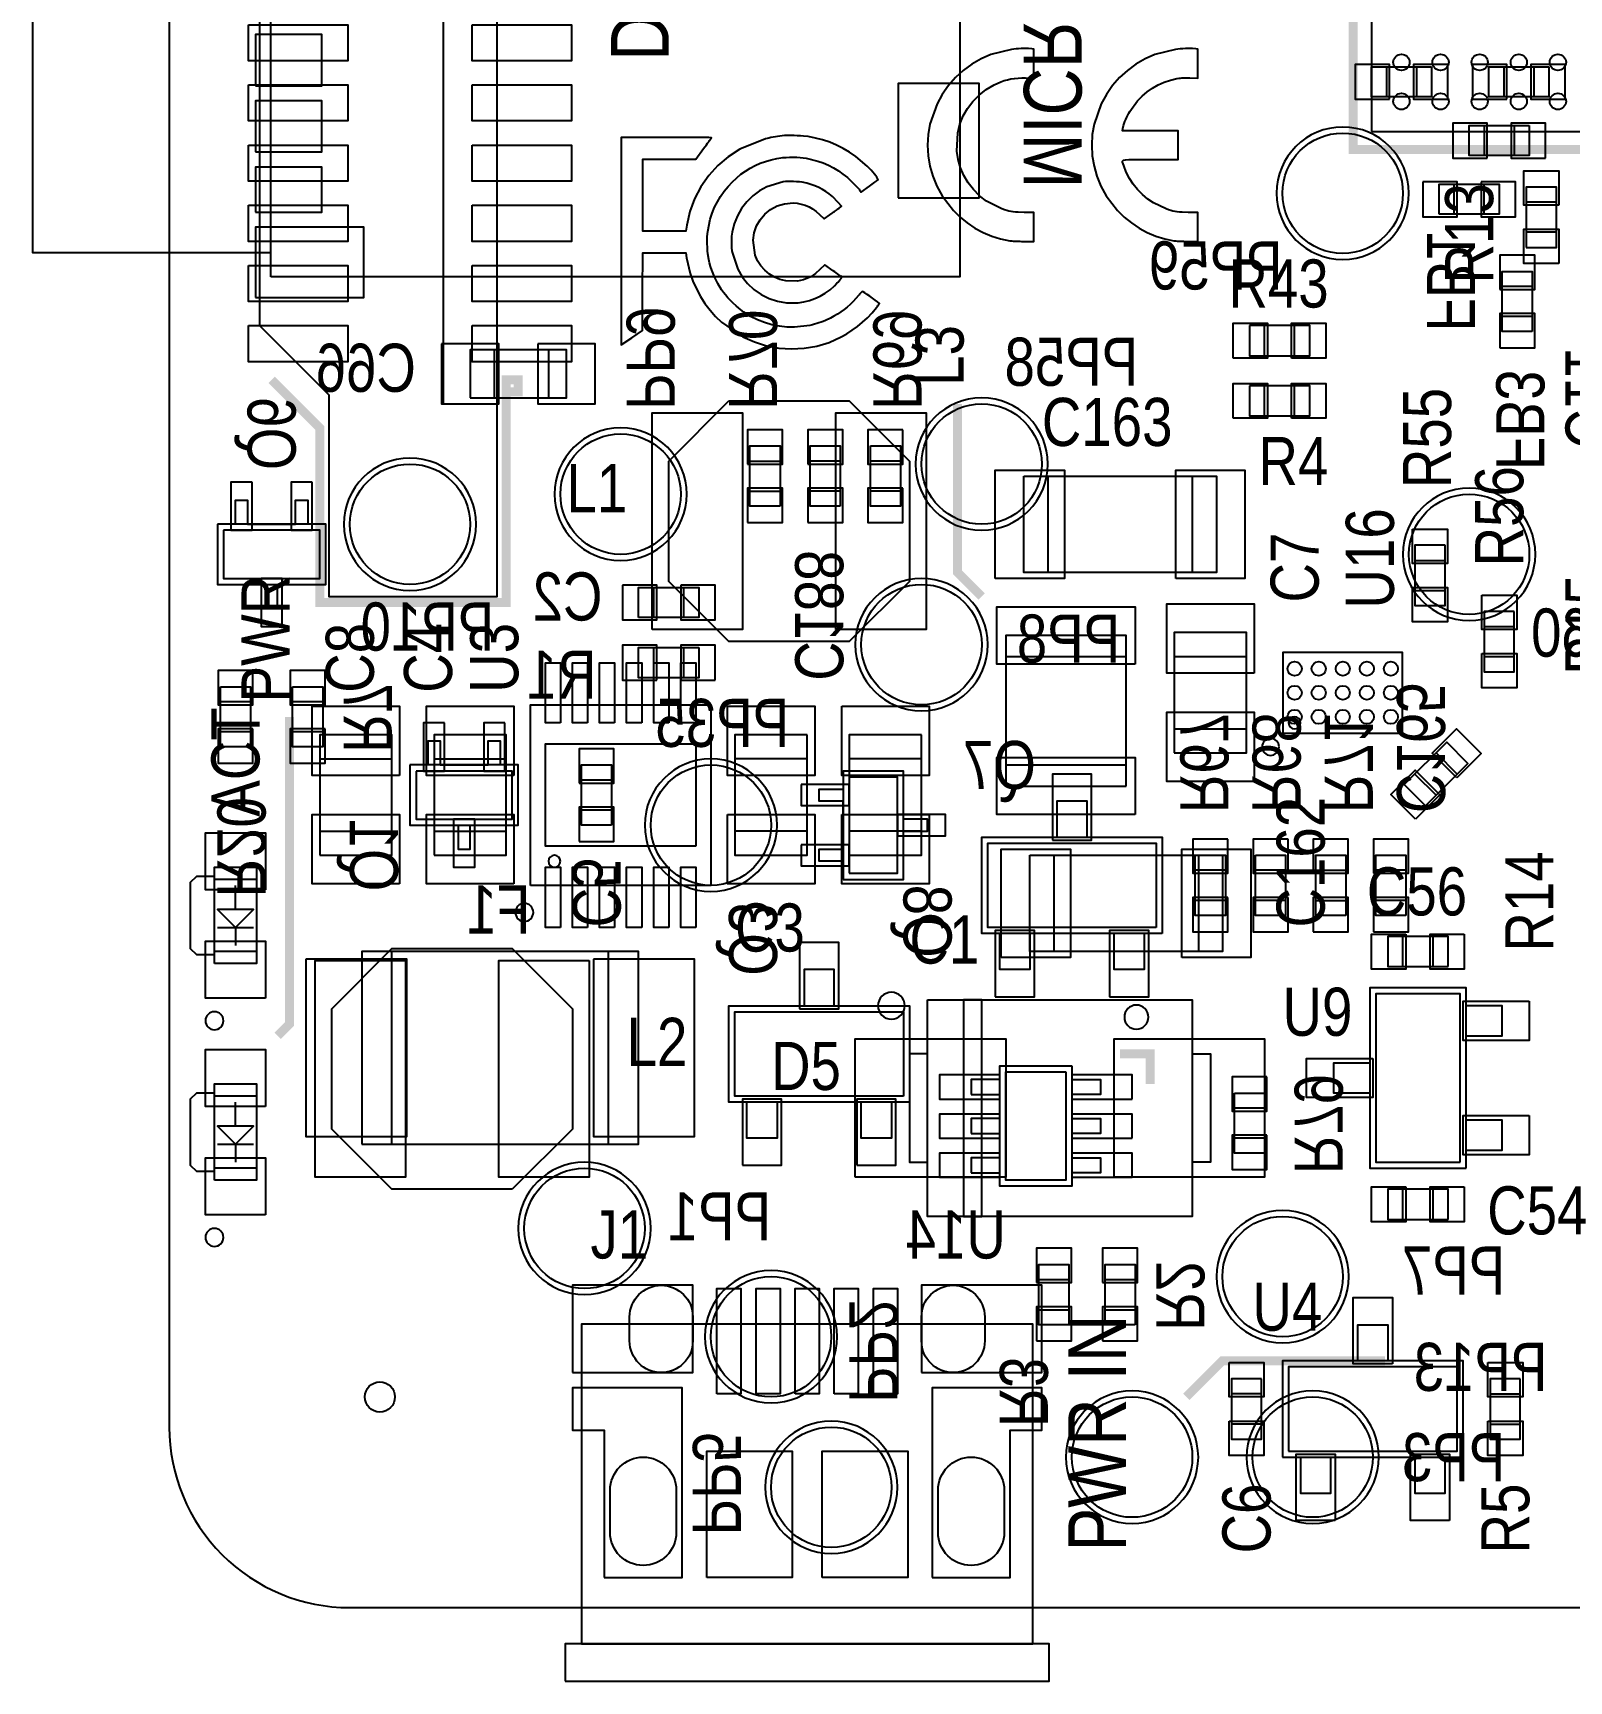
# Model space of a CAD drawing. Header units: millimetres. Extents: x 0 to 140, y 0 to 190.
# Drawn here: x 50.73 to 76.26, y 127.78 to 155.16 of the extents above; entities that cross this region are included whole.
import ezdxf
from ezdxf.enums import TextEntityAlignment as Align

# ---------------------------------------------------------------- set-up
doc = ezdxf.new("R2010")
doc.units = ezdxf.units.MM
for name, color, linetype in [('BOARD_OUTLINE', 254, 'Continuous'), ('PARTS_BOTTOM', 12, 'Continuous'), ('PARTS_TOP', 111, 'Continuous'), ('PINS_BOTTOM', 5, 'Continuous'), ('PINS_TOP', 1, 'Continuous'), ('SILK_BOTTOM', 85, 'Continuous'), ('SILK_TOP', 85, 'Continuous')]:
    doc.layers.add(name, color=color, linetype=linetype)
doc.styles.get("Standard").update_dxf_attribs({"font": 'Arial.ttf'})

# ---------------------------------------------------------------- blocks, each defined once
blk = doc.blocks.new('raspberry-pi-3-b-mechanical-drawing')
at = {"layer": 'BOARD_OUTLINE'}
blk.add_lwpolyline([(3, 0), (82, 0, 0.414214), (85, 3), (85, 53, 0.414214), (82, 56), (3, 56, 0.414214), (0, 53), (0, 3, 0.414214)], format="xyb", close=True, dxfattribs=at)
at = {"layer": 'PARTS_BOTTOM'}
for points in [[(1.685, 22.11), (1.685, 34.1), (13.135, 34.1), (13.135, 22.11), (1.685, 22.11)], [(1.685, 22.51), (-2.265, 22.51), (-2.265, 33.51), (1.685, 33.51)], [(20.975, 25.6), (20.975, 25.1), (19.975, 25.1), (19.975, 25.6), (20.975, 25.6)], [(20.225, 25.6), (20.225, 25.1)], [(20.725, 25.6), (20.725, 25.1)], [(22.925, 25.6), (22.925, 25.1), (21.925, 25.1), (21.925, 25.6), (22.925, 25.6)], [(22.175, 25.6), (22.175, 25.1)], [(22.675, 25.6), (22.675, 25.1)], [(22.6, 24.625), (22.6, 24.125), (21.6, 24.125), (21.6, 24.625), (22.6, 24.625)], [(21.85, 24.625), (21.85, 24.125)], [(22.35, 24.625), (22.35, 24.125)], [(21.1, 23.15), (21.1, 23.65), (22.1, 23.65), (22.1, 23.15), (21.1, 23.15)], [(21.35, 23.15), (21.35, 23.65)], [(21.85, 23.15), (21.85, 23.65)], [(22.65, 21.2), (22.15, 21.2), (22.15, 22.2), (22.65, 22.2), (22.65, 21.2)], [(22.65, 21.95), (22.15, 21.95)], [(22.65, 21.45), (22.15, 21.45)], [(5, 20.1), (6.6, 20.1), (6.6, 20.9), (5, 20.9), (5, 20.1)], [(5.4, 20.9), (5.4, 20.1)], [(6.3, 20.9), (6.3, 20.1)], [(10.15, 18.3), (9.65, 18.3), (9.65, 19.3), (10.15, 19.3), (10.15, 18.3)], [(11.15, 18.3), (10.65, 18.3), (10.65, 19.3), (11.15, 19.3), (11.15, 18.3)], [(11.65, 19.3), (12.15, 19.3), (12.15, 18.3), (11.65, 18.3), (11.65, 19.3)], [(9.65, 19.05), (10.15, 19.05)], [(11.15, 19.05), (10.65, 19.05)], [(12.15, 19.05), (11.65, 19.05)], [(1.1, 18), (1.1, 18.4), (1.3, 18.4), (1.3, 18), (2.1, 18), (2.1, 18.4), (2.3, 18.4), (2.3, 18)], [(9.65, 18.55), (10.15, 18.55)], [(11.15, 18.55), (10.65, 18.55)], [(12.15, 18.55), (11.65, 18.55)], [(0.8, 18), (0.8, 17), (2.6, 17), (2.6, 18), (0.8, 18)], [(0.9, 17.9), (0.9, 17.1), (2.5, 17.1), (2.5, 17.9), (0.9, 17.9)], [(1.6, 17), (1.6, 16.6), (1.8, 16.6), (1.8, 17)], [(7.8, 16.45), (7.8, 16.95), (8.8, 16.95), (8.8, 16.45), (7.8, 16.45)], [(8.05, 16.45), (8.05, 16.95)], [(8.55, 16.45), (8.55, 16.95)], [(8.8, 15.95), (8.8, 15.45), (7.8, 15.45), (7.8, 15.95), (8.8, 15.95)], [(8.05, 15.45), (8.05, 15.95)], [(8.55, 15.45), (8.55, 15.95)], [(0.85, 15.3), (1.35, 15.3), (1.35, 14.3), (0.85, 14.3), (0.85, 15.3)], [(2.05, 15.3), (2.55, 15.3), (2.55, 14.3), (2.05, 14.3), (2.05, 15.3)], [(1.35, 15.05), (0.85, 15.05)], [(2.55, 15.05), (2.05, 15.05)], [(1.35, 14.55), (0.85, 14.55)], [(2.55, 14.55), (2.05, 14.55)], [(4.3, 14), (4.3, 14.4), (4.5, 14.4), (4.5, 14), (5.3, 14), (5.3, 14.4), (5.5, 14.4), (5.5, 14)], [(4, 14), (4, 13), (5.8, 13), (5.8, 14), (4, 14)], [(7.35, 13), (6.85, 13), (6.85, 14), (7.35, 14), (7.35, 13)], [(4.1, 13.9), (4.1, 13.1), (5.7, 13.1), (5.7, 13.9), (4.1, 13.9)], [(7.35, 13.75), (6.85, 13.75)], [(11.2, 12.1), (12.2, 12.1), (12.2, 13.9), (11.2, 13.9), (11.2, 12.1)], [(11.3, 12.2), (12.1, 12.2), (12.1, 13.8), (11.3, 13.8), (11.3, 12.2)], [(11.2, 12.4), (10.8, 12.4), (10.8, 12.6), (11.2, 12.6), (11.2, 13.4), (10.8, 13.4), (10.8, 13.6), (11.2, 13.6)], [(7.35, 13.25), (6.85, 13.25)], [(15.25, 12.8), (15.25, 13.4), (14.75, 13.4), (14.75, 12.8)], [(4.8, 13), (4.8, 12.6), (5, 12.6), (5, 13)], [(12.2, 12.9), (12.6, 12.9), (12.6, 13.1), (12.2, 13.1)], [(16.5, 11.2001), (13.5, 11.2001), (13.5, 12.7999), (16.5, 12.7999), (16.5, 11.2001)], [(16.4, 11.3), (13.6, 11.3), (13.6, 12.7), (16.4, 12.7), (16.4, 11.3)], [(17.05, 12.5), (17.55, 12.5), (17.55, 11.5), (17.05, 11.5), (17.05, 12.5)], [(18.05, 12.5), (18.55, 12.5), (18.55, 11.5), (18.05, 11.5), (18.05, 12.5)], [(19.55, 11.5), (19.05, 11.5), (19.05, 12.5), (19.55, 12.5), (19.55, 11.5)], [(20.55, 11.5), (20.05, 11.5), (20.05, 12.5), (20.55, 12.5), (20.55, 11.5)], [(17.55, 12.25), (17.05, 12.25)], [(18.55, 12.25), (18.05, 12.25)], [(19.05, 12.25), (19.55, 12.25)], [(20.55, 12.25), (20.05, 12.25)], [(17.55, 11.75), (17.05, 11.75)], [(18.55, 11.75), (18.05, 11.75)], [(19.05, 11.75), (19.55, 11.75)], [(20.55, 11.75), (20.05, 11.75)], [(14.3, 11.2), (14.3, 10.6), (13.8, 10.6), (13.8, 11.2)], [(16.2, 11.2), (16.2, 10.6), (15.7, 10.6), (15.7, 11.2)], [(3.2, 7.7), (7.8, 7.7), (7.8, 10.9), (3.2, 10.9), (3.2, 7.7)], [(3.7, 7.7), (3.7, 10.9)], [(7.3, 7.7), (7.3, 10.9)], [(11.05, 10), (11.05, 10.6), (10.55, 10.6), (10.55, 10)], [(12.3, 8.4), (9.3, 8.4), (9.3, 10), (12.3, 10), (12.3, 8.4)], [(12.2, 8.5), (9.4, 8.5), (9.4, 9.9), (12.2, 9.9), (12.2, 8.5)], [(13.8, 8.775), (13.325, 8.775), (13.325, 8.525)], [(15, 9), (15, 7), (13.8, 7), (13.8, 9), (15, 9)], [(14.9, 8.9), (14.9, 7.1), (13.9, 7.1), (13.9, 8.9), (14.9, 8.9)], [(15, 8.775), (15.475, 8.775), (15.475, 8.525), (15, 8.525)], [(13.325, 8.525), (13.8, 8.525)], [(17.7, 8.55), (18.2, 8.55), (18.2, 7.55), (17.7, 7.55), (17.7, 8.55)], [(10.1, 8.4), (10.1, 7.8), (9.6, 7.8), (9.6, 8.4)], [(12, 8.4), (12, 7.8), (11.5, 7.8), (11.5, 8.4)], [(18.2, 8.3), (17.7, 8.3)], [(13.8, 8.125), (13.325, 8.125), (13.325, 7.875)], [(15, 8.125), (15.475, 8.125), (15.475, 7.875), (15, 7.875)], [(13.325, 7.875), (13.8, 7.875)], [(18.2, 7.8), (17.7, 7.8)], [(13.8, 7.475), (13.325, 7.475), (13.325, 7.225)], [(15, 7.475), (15.475, 7.475), (15.475, 7.225), (15, 7.225)], [(13.325, 7.225), (13.8, 7.225)], [(14.95, 4.7), (14.45, 4.7), (14.45, 5.7), (14.95, 5.7), (14.95, 4.7)], [(16.05, 4.7), (15.55, 4.7), (15.55, 5.7), (16.05, 5.7), (16.05, 4.7)], [(14.45, 5.45), (14.95, 5.45)], [(15.55, 5.45), (16.05, 5.45)], [(14.45, 4.95), (14.95, 4.95)], [(15.55, 4.95), (16.05, 4.95)]]:
    blk.add_lwpolyline(points, dxfattribs=at)
for points in [[(20.6, 23.5, 1), (18.4, 23.5, 1), (20.6, 23.5)], [(14.6, 19, 1), (12.4, 19, 1), (14.6, 19)], [(8.6, 18.5, 1), (6.4, 18.5, 1), (8.6, 18.5)], [(5.1, 18, 1), (2.9, 18, 1), (5.1, 18)], [(22.7, 17.5, 1), (20.5, 17.5, 1), (22.7, 17.5)], [(13.6, 16, 1), (11.4, 16, 1), (13.6, 16)], [(10.1, 13, 1), (7.9, 13, 1), (10.1, 13)], [(8, 6.3, 1), (5.8, 6.3, 1), (8, 6.3)], [(19.6, 5.5, 1), (17.4, 5.5, 1), (19.6, 5.5)], [(11.1, 4.5, 1), (8.9, 4.5, 1), (11.1, 4.5)], [(17.1, 2.5, 1), (14.9, 2.5, 1), (17.1, 2.5)], [(20.1, 2.5, 1), (17.9, 2.5, 1), (20.1, 2.5)], [(12.1, 2, 1), (9.9, 2, 1), (12.1, 2)]]:
    blk.add_lwpolyline(points, format="xyb", dxfattribs=at)
at = {"layer": 'PARTS_TOP'}
for points in [[(5.45, 39.2), (2.6, 39.2), (2.6, 35.8), (1.5, 34.7), (1.5, 21.3), (2.65, 20.15), (2.65, 16.8), (5.45, 16.8), (5.45, 39.2)], [(19.975, 24.525), (33.975, 24.525), (33.975, 38.525), (19.975, 38.525), (19.975, 24.525)], [(5.45, 36), (4.55, 36), (4.55, 20), (5.45, 20)], [(22.55, 22.6), (23.05, 22.6), (23.05, 23.6), (22.55, 23.6), (22.55, 22.6)], [(23.05, 23.35), (22.55, 23.35)], [(23.05, 22.85), (22.55, 22.85)], [(17.95, 21.3), (17.95, 20.8), (18.95, 20.8), (18.95, 21.3), (17.95, 21.3)], [(18.2, 20.8), (18.2, 21.3)], [(18.7, 20.8), (18.7, 21.3)], [(17.95, 20.3), (17.95, 19.8), (18.95, 19.8), (18.95, 20.3), (17.95, 20.3)], [(18.2, 19.8), (18.2, 20.3)], [(18.7, 19.8), (18.7, 20.3)], [(9.3, 20.05), (11.3, 20.05), (12.3, 19.05), (12.3, 17.05), (11.3, 16.05), (9.3, 16.05), (8.3, 17.05), (8.3, 19.05), (9.3, 20.05)], [(14.2, 18.8), (17.4, 18.8), (17.4, 17.2), (14.2, 17.2), (14.2, 18.8)], [(14.6, 18.8), (14.6, 17.2)], [(17, 18.8), (17, 17.2)], [(21.2, 17.65), (20.7, 17.65), (20.7, 16.65), (21.2, 16.65), (21.2, 17.65)], [(20.7, 17.4), (21.2, 17.4)], [(20.7, 16.9), (21.2, 16.9)], [(22.35, 16.55), (21.85, 16.55), (21.85, 15.55), (22.35, 15.55), (22.35, 16.55)], [(16.7, 14.2), (17.9, 14.2), (17.9, 16.2), (16.7, 16.2), (16.7, 14.2)], [(21.85, 16.3), (22.35, 16.3)], [(15.9, 13.65), (15.9, 16.15), (13.9, 16.15), (13.9, 13.65), (15.9, 13.65)], [(13.9, 15.8), (15.9, 15.8)], [(16.7, 15.8), (17.9, 15.8)], [(20.495, 14.53), (20.495, 15.87), (18.505, 15.87), (18.505, 14.53), (20.495, 14.53)], [(21.85, 15.8), (22.35, 15.8)], [(6, 12), (6, 15), (9, 15), (9, 12), (6, 12)], [(16.7, 14.6), (17.9, 14.6)], [(2.5, 12.5), (3.7, 12.5), (3.7, 14.5), (2.5, 14.5), (2.5, 12.5)], [(4.4, 12.5), (5.6, 12.5), (5.6, 14.5), (4.4, 14.5), (4.4, 12.5)], [(10.6, 14.5), (9.4, 14.5), (9.4, 12.5), (10.6, 12.5), (10.6, 14.5)], [(12.5, 14.5), (11.3, 14.5), (11.3, 12.5), (12.5, 12.5), (12.5, 14.5)], [(20.5197, 13.6732), (20.8732, 13.3197), (21.5803, 14.0268), (21.2268, 14.3803), (20.5197, 13.6732)], [(2.5, 14.1), (3.7, 14.1)], [(4.4, 14.1), (5.6, 14.1)], [(10.6, 14.1), (9.4, 14.1)], [(12.5, 14.1), (11.3, 14.1)], [(13.9, 14), (15.9, 14)], [(21.05, 14.2036), (21.4036, 13.85)], [(20.6964, 13.85), (21.05, 13.4964)], [(2.5, 12.9), (3.7, 12.9)], [(4.4, 12.9), (5.6, 12.9)], [(10.6, 12.9), (9.4, 12.9)], [(12.5, 12.9), (11.3, 12.9)], [(14.3, 12.5), (17.5, 12.5), (17.5, 10.9), (14.3, 10.9), (14.3, 12.5)], [(14.7, 12.5), (14.7, 10.9)], [(17.1, 12.5), (17.1, 10.9)], [(0.75, 12.15), (0.45, 12.15), (0.35, 12.05), (0.35, 10.95), (0.45, 10.85), (0.75, 10.85)], [(0.75, 10.7), (0.75, 12.3), (1.45, 12.3), (1.45, 10.7), (0.75, 10.7)], [(1.45, 12.1), (0.75, 12.1)], [(1.1, 11.6), (1.1, 12)], [(1.1, 11.3), (1.4, 11.6), (0.8, 11.6), (1.1, 11.3), (1.1, 11)], [(0.8, 11.3), (1.4, 11.3)], [(21.25, 10.65), (21.25, 11.15), (20.25, 11.15), (20.25, 10.65), (21.25, 10.65)], [(20.5, 10.65), (20.5, 11.15)], [(21, 10.65), (21, 11.15)], [(1.45, 10.9), (0.75, 10.9)], [(5.7, 6.95), (3.7, 6.95), (2.7, 7.95), (2.7, 9.95), (3.7, 10.95), (5.7, 10.95), (6.7, 9.95), (6.7, 7.95), (5.7, 6.95)], [(21.55, 7.3), (21.55, 10.3), (19.95, 10.3), (19.95, 7.3), (21.55, 7.3)], [(21.45, 7.4), (21.45, 10.2), (20.05, 10.2), (20.05, 7.4), (21.45, 7.4)], [(12.6, 10.1), (17, 10.1), (17, 6.5), (12.6, 6.5), (12.6, 10.1)], [(21.55, 9.5), (22.15, 9.5), (22.15, 10), (21.55, 10)], [(12.6, 9.2), (12.3, 9.2), (12.3, 7.4), (12.6, 7.4)], [(17, 9.2), (17.3, 9.2), (17.3, 7.4), (17, 7.4)], [(19.95, 8.55), (19.35, 8.55), (19.35, 9.05), (19.95, 9.05)], [(0.75, 8.55), (0.45, 8.55), (0.35, 8.45), (0.35, 7.35), (0.45, 7.25), (0.75, 7.25)], [(0.75, 7.1), (0.75, 8.7), (1.45, 8.7), (1.45, 7.1), (0.75, 7.1)], [(1.45, 8.5), (0.75, 8.5)], [(1.1, 8), (1.1, 8.4)], [(1.1, 7.7), (1.4, 8), (0.8, 8), (1.1, 7.7), (1.1, 7.4)], [(21.55, 7.6), (22.15, 7.6), (22.15, 8.1), (21.55, 8.1)], [(0.8, 7.7), (1.4, 7.7)], [(1.45, 7.3), (0.75, 7.3)], [(21.25, 6.45), (21.25, 6.95), (20.25, 6.95), (20.25, 6.45), (21.25, 6.45)], [(20.5, 6.45), (20.5, 6.95)], [(21, 6.45), (21, 6.95)], [(6.85, -0.6), (14.35, -0.6), (14.35, 4.71), (6.85, 4.71), (6.85, -0.6)], [(19.75, 4.1), (19.75, 4.7), (20.25, 4.7), (20.25, 4.1)], [(18.5, 2.5), (21.5, 2.5), (21.5, 4.1), (18.5, 4.1), (18.5, 2.5)], [(18.6, 2.6), (21.4, 2.6), (21.4, 4), (18.6, 4), (18.6, 2.6)], [(18.15, 3.8), (17.65, 3.8), (17.65, 2.8), (18.15, 2.8), (18.15, 3.8)], [(22.45, 3.8), (21.95, 3.8), (21.95, 2.8), (22.45, 2.8), (22.45, 3.8)], [(18.15, 3.55), (17.65, 3.55)], [(21.95, 3.55), (22.45, 3.55)], [(18.15, 3.05), (17.65, 3.05)], [(21.95, 3.05), (22.45, 3.05)], [(18.8, 2.5), (18.8, 1.9), (19.3, 1.9), (19.3, 2.5)], [(20.7, 2.5), (20.7, 1.9), (21.2, 1.9), (21.2, 2.5)], [(6.58, -1.22), (14.62, -1.22), (14.62, -0.6), (6.58, -0.6), (6.58, -1.22)]]:
    blk.add_lwpolyline(points, dxfattribs=at)
blk.add_lwpolyline([(18.8, 14.7, 1), (18.6, 14.7, 1), (18.8, 14.7)], format="xyb", dxfattribs=at)
blk.add_lwpolyline([(6.5, 12.4, 1), (6.3, 12.4, 1)], format="xyb", close=True, dxfattribs=at)
blk.add_lwpolyline([(13.2, 10.1), (13.2, 6.5), (13.5, 6.5), (13.5, 10.1)], close=True, dxfattribs=at)
at = {"layer": 'PINS_BOTTOM'}
for points in [[(1.435, 25.285), (2.535, 25.285), (2.535, 26.135), (1.435, 26.135)], [(20.275, 25.06), (20.275, 25.64), (19.705, 25.64), (19.705, 25.06)], [(21.245, 25.06), (21.245, 25.64), (20.675, 25.64), (20.675, 25.06)], [(22.225, 25.06), (22.225, 25.64), (21.655, 25.64), (21.655, 25.06)], [(23.195, 25.06), (23.195, 25.64), (22.625, 25.64), (22.625, 25.06)], [(12.11, 23.425), (13.46, 23.425), (13.46, 25.325), (12.11, 25.325)], [(1.435, 24.185), (2.535, 24.185), (2.535, 25.035), (1.435, 25.035)], [(21.9, 24.085), (21.9, 24.665), (21.33, 24.665), (21.33, 24.085)], [(22.87, 24.085), (22.87, 24.665), (22.3, 24.665), (22.3, 24.085)], [(1.435, 23.185), (2.535, 23.185), (2.535, 23.935), (1.435, 23.935)], [(20.83, 23.69), (20.83, 23.11), (21.4, 23.11), (21.4, 23.69)], [(21.8, 23.69), (21.8, 23.11), (22.37, 23.11), (22.37, 23.69)], [(1.435, 21.765), (3.235, 21.765), (3.235, 22.935), (1.435, 22.935)], [(22.11, 21.9), (22.69, 21.9), (22.69, 22.47), (22.11, 22.47)], [(22.11, 20.93), (22.69, 20.93), (22.69, 21.5), (22.11, 21.5)], [(4.525, 21), (4.525, 20), (5.475, 20), (5.475, 21)], [(6.125, 21), (6.125, 20), (7.075, 20), (7.075, 21)], [(9.61, 19), (10.19, 19), (10.19, 19.57), (9.61, 19.57)], [(10.61, 19), (11.19, 19), (11.19, 19.57), (10.61, 19.57)], [(12.19, 19.57), (11.61, 19.57), (11.61, 19), (12.19, 19)], [(1.375, 18.7), (1.025, 18.7), (1.025, 17.9), (1.375, 17.9)], [(2.375, 18.7), (2.025, 18.7), (2.025, 17.9), (2.375, 17.9)], [(9.61, 18.03), (10.19, 18.03), (10.19, 18.6), (9.61, 18.6)], [(10.61, 18.03), (11.19, 18.03), (11.19, 18.6), (10.61, 18.6)], [(12.19, 18.6), (11.61, 18.6), (11.61, 18.03), (12.19, 18.03)], [(1.875, 17.1), (1.525, 17.1), (1.525, 16.3), (1.875, 16.3)], [(7.53, 16.99), (7.53, 16.41), (8.1, 16.41), (8.1, 16.99)], [(8.5, 16.99), (8.5, 16.41), (9.07, 16.41), (9.07, 16.99)], [(8.1, 15.41), (8.1, 15.99), (7.53, 15.99), (7.53, 15.41)], [(9.07, 15.41), (9.07, 15.99), (8.5, 15.99), (8.5, 15.41)], [(1.39, 15.57), (0.81, 15.57), (0.81, 15), (1.39, 15)], [(2.59, 15.57), (2.01, 15.57), (2.01, 15), (2.59, 15)], [(1.39, 14.6), (0.81, 14.6), (0.81, 14.03), (1.39, 14.03)], [(2.59, 14.6), (2.01, 14.6), (2.01, 14.03), (2.59, 14.03)], [(4.575, 14.7), (4.225, 14.7), (4.225, 13.9), (4.575, 13.9)], [(5.575, 14.7), (5.225, 14.7), (5.225, 13.9), (5.575, 13.9)], [(6.81, 13.7), (7.39, 13.7), (7.39, 14.27), (6.81, 14.27)], [(14.675, 12.75), (15.325, 12.75), (15.325, 13.85), (14.675, 13.85)], [(10.5, 13.675), (10.5, 13.325), (11.3, 13.325), (11.3, 13.675)], [(6.81, 12.73), (7.39, 12.73), (7.39, 13.3), (6.81, 13.3)], [(12.1, 13.175), (12.1, 12.825), (12.9, 12.825), (12.9, 13.175)], [(5.075, 13.1), (4.725, 13.1), (4.725, 12.3), (5.075, 12.3)], [(10.5, 12.675), (10.5, 12.325), (11.3, 12.325), (11.3, 12.675)], [(17.59, 12.77), (17.01, 12.77), (17.01, 12.2), (17.59, 12.2)], [(18.59, 12.77), (18.01, 12.77), (18.01, 12.2), (18.59, 12.2)], [(19.01, 12.2), (19.59, 12.2), (19.59, 12.77), (19.01, 12.77)], [(20.01, 12.2), (20.59, 12.2), (20.59, 12.77), (20.01, 12.77)], [(17.59, 11.8), (17.01, 11.8), (17.01, 11.23), (17.59, 11.23)], [(18.59, 11.8), (18.01, 11.8), (18.01, 11.23), (18.59, 11.23)], [(19.01, 11.23), (19.59, 11.23), (19.59, 11.8), (19.01, 11.8)], [(20.01, 11.23), (20.59, 11.23), (20.59, 11.8), (20.01, 11.8)], [(13.725, 10.15), (14.375, 10.15), (14.375, 11.25), (13.725, 11.25)], [(15.625, 10.15), (16.275, 10.15), (16.275, 11.25), (15.625, 11.25)], [(10.475, 9.95), (11.125, 9.95), (11.125, 11.05), (10.475, 11.05)], [(2.27, 10.775), (2.27, 7.825), (3.95, 7.825), (3.95, 10.775)], [(7.05, 10.775), (7.05, 7.825), (8.73, 7.825), (8.73, 10.775)], [(13.8, 8.45), (13.8, 8.85), (12.8, 8.85), (12.8, 8.45)], [(16, 8.45), (16, 8.85), (15, 8.85), (15, 8.45)], [(18.24, 8.82), (17.66, 8.82), (17.66, 8.25), (18.24, 8.25)], [(9.525, 7.35), (10.175, 7.35), (10.175, 8.45), (9.525, 8.45)], [(11.425, 7.35), (12.075, 7.35), (12.075, 8.45), (11.425, 8.45)], [(13.8, 7.8), (13.8, 8.2), (12.8, 8.2), (12.8, 7.8)], [(16, 7.8), (16, 8.2), (15, 8.2), (15, 7.8)], [(18.24, 7.85), (17.66, 7.85), (17.66, 7.28), (18.24, 7.28)], [(13.8, 7.15), (13.8, 7.55), (12.8, 7.55), (12.8, 7.15)], [(16, 7.15), (16, 7.55), (15, 7.55), (15, 7.15)], [(14.41, 5.4), (14.99, 5.4), (14.99, 5.97), (14.41, 5.97)], [(15.51, 5.4), (16.09, 5.4), (16.09, 5.97), (15.51, 5.97)], [(14.41, 4.43), (14.99, 4.43), (14.99, 5), (14.41, 5)], [(15.51, 4.43), (16.09, 4.43), (16.09, 5), (15.51, 5)]]:
    blk.add_lwpolyline(points, close=True, dxfattribs=at)
for points in [[(8.7, 4.83), (8.7, 4.43, -1), (7.65, 4.43), (7.65, 4.83, -1)], [(13.55, 4.83), (13.55, 4.43, -1), (12.5, 4.43), (12.5, 4.83, -1)], [(8.425, 1.95), (8.425, 1.25, -1), (7.325, 1.25), (7.325, 1.95, -1)], [(13.875, 1.95), (13.875, 1.25, -1), (12.775, 1.25), (12.775, 1.95, -1)]]:
    blk.add_lwpolyline(points, format="xyb", close=True, dxfattribs=at)
for centre, radius in [((19.5, 23.5), 1), ((13.5, 19), 1), ((7.5, 18.5), 1), ((4, 18), 1), ((21.6, 17.5), 1), ((12.5, 16), 1), ((9, 13), 1), ((6.9, 6.3), 1), ((18.5, 5.5), 1), ((10, 4.5), 1), ((3.5, 3.5), 0.25), ((16, 2.5), 1), ((19, 2.5), 1), ((11, 2), 1)]:
    blk.add_circle(centre, radius, dxfattribs=at)
at = {"layer": 'PINS_TOP'}
for points in [[(1.315, 26.3), (2.965, 26.3), (2.965, 25.7), (1.315, 25.7)], [(5.035, 26.3), (6.685, 26.3), (6.685, 25.7), (5.035, 25.7)], [(1.315, 25.3), (2.965, 25.3), (2.965, 24.7), (1.315, 24.7)], [(5.035, 25.3), (6.685, 25.3), (6.685, 24.7), (5.035, 24.7)], [(1.315, 24.3), (2.965, 24.3), (2.965, 23.7), (1.315, 23.7)], [(5.035, 24.3), (6.685, 24.3), (6.685, 23.7), (5.035, 23.7)], [(23.09, 23.3), (22.51, 23.3), (22.51, 23.87), (23.09, 23.87)], [(1.315, 23.3), (2.965, 23.3), (2.965, 22.7), (1.315, 22.7)], [(5.035, 23.3), (6.685, 23.3), (6.685, 22.7), (5.035, 22.7)], [(23.09, 22.33), (22.51, 22.33), (22.51, 22.9), (23.09, 22.9)], [(1.315, 22.3), (2.965, 22.3), (2.965, 21.7), (1.315, 21.7)], [(5.035, 22.3), (6.685, 22.3), (6.685, 21.7), (5.035, 21.7)], [(1.315, 21.3), (2.965, 21.3), (2.965, 20.7), (1.315, 20.7)], [(5.035, 21.3), (6.685, 21.3), (6.685, 20.7), (5.035, 20.7)], [(17.68, 20.76), (17.68, 21.34), (18.25, 21.34), (18.25, 20.76)], [(18.65, 20.76), (18.65, 21.34), (19.22, 21.34), (19.22, 20.76)], [(17.68, 19.76), (17.68, 20.34), (18.25, 20.34), (18.25, 19.76)], [(18.65, 19.76), (18.65, 20.34), (19.22, 20.34), (19.22, 19.76)], [(8.025, 16.25), (8.025, 19.85), (9.525, 19.85), (9.525, 16.25)], [(11.075, 16.25), (11.075, 19.85), (12.575, 19.85), (12.575, 16.25)], [(13.725, 17.1), (13.725, 18.9), (14.875, 18.9), (14.875, 17.1)], [(16.725, 17.1), (16.725, 18.9), (17.875, 18.9), (17.875, 17.1)], [(20.66, 17.92), (21.24, 17.92), (21.24, 17.35), (20.66, 17.35)], [(20.66, 16.95), (21.24, 16.95), (21.24, 16.38), (20.66, 16.38)], [(21.81, 16.82), (22.39, 16.82), (22.39, 16.25), (21.81, 16.25)], [(16.05, 15.675), (13.75, 15.675), (13.75, 16.625), (16.05, 16.625)], [(18.025, 15.525), (16.575, 15.525), (16.575, 16.675), (18.025, 16.675)], [(6.5, 14.7), (6.25, 14.7), (6.25, 15.7), (6.5, 15.7)], [(6.95, 14.7), (6.7, 14.7), (6.7, 15.7), (6.95, 15.7)], [(7.4, 14.7), (7.15, 14.7), (7.15, 15.7), (7.4, 15.7)], [(7.85, 14.7), (7.6, 14.7), (7.6, 15.7), (7.85, 15.7)], [(8.3, 14.7), (8.05, 14.7), (8.05, 15.7), (8.3, 15.7)], [(8.75, 14.7), (8.5, 14.7), (8.5, 15.7), (8.75, 15.7)], [(21.81, 15.85), (22.39, 15.85), (22.39, 15.28), (21.81, 15.28)], [(3.825, 13.825), (2.375, 13.825), (2.375, 14.975), (3.825, 14.975)], [(5.725, 13.825), (4.275, 13.825), (4.275, 14.975), (5.725, 14.975)], [(9.275, 14.975), (10.725, 14.975), (10.725, 13.825), (9.275, 13.825)], [(11.175, 14.975), (12.625, 14.975), (12.625, 13.825), (11.175, 13.825)], [(18.025, 13.725), (16.575, 13.725), (16.575, 14.875), (18.025, 14.875)], [(21.3964, 13.7863), (20.9863, 14.1964), (21.3894, 14.5995), (21.7995, 14.1894)], [(8.75, 12.65), (6.25, 12.65), (6.25, 14.35), (8.75, 14.35)], [(16.05, 13.175), (13.75, 13.175), (13.75, 14.125), (16.05, 14.125)], [(20.7106, 13.1005), (20.3005, 13.5106), (20.7036, 13.9137), (21.1137, 13.5036)], [(3.825, 12.025), (2.375, 12.025), (2.375, 13.175), (3.825, 13.175)], [(5.725, 12.025), (4.275, 12.025), (4.275, 13.175), (5.725, 13.175)], [(9.275, 13.175), (10.725, 13.175), (10.725, 12.025), (9.275, 12.025)], [(11.175, 13.175), (12.625, 13.175), (12.625, 12.025), (11.175, 12.025)], [(1.6, 11.925), (0.6, 11.925), (0.6, 12.875), (1.6, 12.875)], [(13.825, 10.8), (13.825, 12.6), (14.975, 12.6), (14.975, 10.8)], [(16.825, 10.8), (16.825, 12.6), (17.975, 12.6), (17.975, 10.8)], [(6.5, 11.3), (6.25, 11.3), (6.25, 12.3), (6.5, 12.3)], [(6.95, 11.3), (6.7, 11.3), (6.7, 12.3), (6.95, 12.3)], [(7.4, 11.3), (7.15, 11.3), (7.15, 12.3), (7.4, 12.3)], [(7.85, 11.3), (7.6, 11.3), (7.6, 12.3), (7.85, 12.3)], [(8.3, 11.3), (8.05, 11.3), (8.05, 12.3), (8.3, 12.3)], [(8.75, 11.3), (8.5, 11.3), (8.5, 12.3), (8.75, 12.3)], [(1.6, 10.125), (0.6, 10.125), (0.6, 11.075), (1.6, 11.075)], [(20.55, 11.19), (20.55, 10.61), (19.98, 10.61), (19.98, 11.19)], [(21.52, 11.19), (21.52, 10.61), (20.95, 10.61), (20.95, 11.19)], [(3.925, 10.75), (3.925, 7.15), (2.425, 7.15), (2.425, 10.75)], [(6.975, 10.75), (6.975, 7.15), (5.475, 7.15), (5.475, 10.75)], [(22.6, 10.075), (22.6, 9.425), (21.5, 9.425), (21.5, 10.075)], [(11.4, 7.15), (11.4, 9.45), (13.9, 9.45), (13.9, 7.15)], [(15.7, 7.15), (15.7, 9.45), (18.2, 9.45), (18.2, 7.15)], [(1.6, 8.325), (0.6, 8.325), (0.6, 9.275), (1.6, 9.275)], [(20, 9.125), (20, 8.475), (18.9, 8.475), (18.9, 9.125)], [(22.6, 8.175), (22.6, 7.525), (21.5, 7.525), (21.5, 8.175)], [(1.6, 6.525), (0.6, 6.525), (0.6, 7.475), (1.6, 7.475)], [(20.55, 6.99), (20.55, 6.41), (19.98, 6.41), (19.98, 6.99)], [(21.52, 6.99), (21.52, 6.41), (20.95, 6.41), (20.95, 6.99)], [(6.7, 3.905), (8.7, 3.905), (8.7, 5.355), (6.7, 5.355)], [(9.1, 3.55), (9.1, 5.3), (9.5, 5.3), (9.5, 3.55)], [(9.75, 3.55), (9.75, 5.3), (10.15, 5.3), (10.15, 3.55)], [(10.4, 3.55), (10.4, 5.3), (10.8, 5.3), (10.8, 3.55)], [(11.05, 3.55), (11.05, 5.3), (11.45, 5.3), (11.45, 3.55)], [(11.7, 3.55), (11.7, 5.3), (12.1, 5.3), (12.1, 3.55)], [(12.5, 3.905), (14.5, 3.905), (14.5, 5.355), (12.5, 5.355)], [(20.325, 4.05), (19.675, 4.05), (19.675, 5.15), (20.325, 5.15)], [(17.61, 4.07), (18.19, 4.07), (18.19, 3.5), (17.61, 3.5)], [(21.91, 4.07), (22.49, 4.07), (22.49, 3.5), (21.91, 3.5)], [(7.225, 0.5), (8.525, 0.5), (8.525, 3.65), (6.7, 3.65), (6.7, 2.95), (7.225, 2.95)], [(12.675, 0.5), (13.975, 0.5), (13.975, 2.95), (14.5, 2.95), (14.5, 3.65), (12.675, 3.65)], [(17.61, 3.1), (18.19, 3.1), (18.19, 2.53), (17.61, 2.53)], [(21.91, 3.1), (22.49, 3.1), (22.49, 2.53), (21.91, 2.53)], [(8.93, 0.5), (8.93, 2.6), (10.35, 2.6), (10.35, 0.5)], [(10.85, 0.5), (10.85, 2.6), (12.27, 2.6), (12.27, 0.5)], [(19.375, 1.45), (18.725, 1.45), (18.725, 2.55), (19.375, 2.55)], [(21.275, 1.45), (20.625, 1.45), (20.625, 2.55), (21.275, 2.55)]]:
    blk.add_lwpolyline(points, close=True, dxfattribs=at)
for centre, radius in [((20.475, 25.675), 0.135), ((21.125, 25.675), 0.135), ((21.775, 25.675), 0.135), ((22.425, 25.675), 0.135), ((23.075, 25.675), 0.135), ((20.475, 25.025), 0.135), ((21.125, 25.025), 0.135), ((21.775, 25.025), 0.135), ((22.425, 25.025), 0.135), ((23.075, 25.025), 0.135), ((18.7, 15.6), 0.1175), ((19.1, 15.6), 0.1175), ((19.5, 15.6), 0.1175), ((19.9, 15.6), 0.1175), ((20.3, 15.6), 0.1175), ((18.7, 15.2), 0.1175), ((19.1, 15.2), 0.1175), ((19.5, 15.2), 0.1175), ((19.9, 15.2), 0.1175), ((20.3, 15.2), 0.1175), ((18.7, 14.8), 0.1175), ((19.1, 14.8), 0.1175), ((19.5, 14.8), 0.1175), ((19.9, 14.8), 0.1175), ((20.3, 14.8), 0.1175), ((3.5, 3.5), 0.25)]:
    blk.add_circle(centre, radius, dxfattribs=at)
at = {"layer": 'SILK_BOTTOM'}
blk.add_lwpolyline([(16.2704, 9.811, 1), (15.8704, 9.811, 1)], format="xyb", close=True, dxfattribs=at)
for points in [[(15.8, 9.2, 0.15, 0.15, 0), (16.3, 9.2, 0.15, 0.15, 0), (16.3, 8.7, 0.15, 0.15, 0)], [(20.2, 4.1, 0.15, 0.15, 0), (17.5, 4.1, 0.15, 0.15, 0), (16.9, 3.5, 0.15, 0.15, 0)]]:
    blk.add_lwpolyline(points, format="xyseb", dxfattribs=at)
at = {"layer": 'SILK_TOP'}
for points in [[(19.675, 38.325, 0.15, 0.15, 0), (20.175, 38.825, 0.15, 0.15, 0), (34.275, 38.825, 0.15, 0.15, 0), (34.275, 24.225, 0.15, 0.15, 0), (19.675, 24.225, 0.15, 0.15, 0), (19.675, 38.325, 0.15, 0.15, 0)], [(1.7, 20.4, 0.15, 0.15, 0), (2.5, 19.6, 0.15, 0.15, 0), (2.5, 16.7, 0.15, 0.15, 0), (5.6, 16.7, 0.15, 0.15, 0), (5.6, 20.4, 0.15, 0.15, 0), (5.8, 20.4, 0.15, 0.15, 0), (5.8, 20.2, 0.15, 0.15, 0), (5.6, 20.2, 0.15, 0.15, 0)], [(13.1, 20, 0.15, 0.15, 0), (13.1, 17.2, 0.15, 0.15, 0), (13.5, 16.8, 0.15, 0.15, 0)], [(2, 14.8, 0.15, 0.15, 0), (2, 9.7, 0.15, 0.15, 0), (1.8, 9.5, 0.15, 0.15, 0)]]:
    blk.add_lwpolyline(points, format="xyseb", dxfattribs=at)
for points in [[(13.9958, 25.8894), (13.6504, 25.8023), (13.4888, 25.7315), (13.3363, 25.6436), (13.1943, 25.5398), (13.0641, 25.4209), (12.9471, 25.2881), (12.8444, 25.1421), (12.7575, 24.984), (12.6402, 24.6473), (12.611, 24.4735), (12.6012, 24.2984), (12.6108, 24.1234), (12.6397, 23.9502), (12.6878, 23.7805), (12.755, 23.6158), (12.8412, 23.4577), (13.0298, 23.2115), (13.1403, 23.1035), (13.2603, 23.0065), (13.3888, 22.9212), (13.5248, 22.8482), (13.6673, 22.7882), (13.8153, 22.7419), (13.9679, 22.7099), (13.9989, 22.7065), (14.0205, 22.7049), (14.0454, 22.7035), (14.0728, 22.7024), (14.1022, 22.7014), (14.1328, 22.7006), (14.1642, 22.7002), (14.1956, 22.7), (14.3639, 22.7), (14.3639, 22.9412), (14.3639, 23.1815), (14.2037, 23.1815), (14.1034, 23.1832), (14.0615, 23.1858), (14.0232, 23.1897), (13.9872, 23.1953), (13.952, 23.2027), (13.9162, 23.2121), (13.8785, 23.2239), (13.8374, 23.2382), (13.5789, 23.3698), (13.4655, 23.4582), (13.3644, 23.5594), (13.2768, 23.6718), (13.2041, 23.7939), (13.1475, 23.9238), (13.1083, 24.0601), (13.0878, 24.2011), (13.1032, 24.5046), (13.1393, 24.6476), (13.1934, 24.783), (13.2647, 24.9095), (13.3524, 25.0259), (13.4559, 25.1308), (13.5743, 25.2228), (13.7069, 25.3008), (13.8196, 25.3507), (13.8749, 25.3701), (13.9304, 25.3859), (13.9866, 25.3983), (14.0441, 25.4073), (14.1036, 25.4132), (14.1656, 25.4161), (14.2307, 25.416), (14.3639, 25.4133), (14.3639, 25.6527), (14.3639, 25.8921), (14.3306, 25.8984), (14.2769, 25.9024), (14.2406, 25.903), (14.2002, 25.9028), (14.1575, 25.9016), (14.114, 25.8997), (14.0714, 25.897), (14.0315, 25.8935)], [(16.7226, 25.8894), (16.3772, 25.8023), (16.2156, 25.7315), (16.0631, 25.6436), (15.9211, 25.5398), (15.7909, 25.4209), (15.6739, 25.2881), (15.5712, 25.1421), (15.4843, 24.984), (15.3671, 24.6473), (15.3378, 24.4735), (15.328, 24.2984), (15.3376, 24.1234), (15.3665, 23.9502), (15.4146, 23.7805), (15.4818, 23.6158), (15.568, 23.4577), (15.7566, 23.2115), (15.8671, 23.1035), (15.9871, 23.0065), (16.1156, 22.9212), (16.2516, 22.8482), (16.3941, 22.7882), (16.5422, 22.7419), (16.6947, 22.7099), (16.7257, 22.7065), (16.7473, 22.7049), (16.7722, 22.7035), (16.7996, 22.7024), (16.829, 22.7014), (16.8596, 22.7006), (16.891, 22.7002), (16.9224, 22.7), (17.0907, 22.7), (17.0907, 22.9412), (17.0907, 23.1815), (16.9305, 23.1815), (16.8302, 23.1832), (16.7883, 23.1858), (16.7501, 23.1897), (16.714, 23.1953), (16.6788, 23.2027), (16.643, 23.2121), (16.6053, 23.2239), (16.5642, 23.2382), (16.355, 23.3378), (16.2596, 23.4029), (16.1714, 23.477), (16.0909, 23.5595), (16.019, 23.6497), (15.9563, 23.7469), (15.9035, 23.8502), (15.8614, 23.959), (15.8409, 24.017), (15.8411, 24.0349), (15.8551, 24.047), (15.8876, 24.0543), (15.9437, 24.058), (16.0284, 24.0593), (16.1466, 24.0592), (16.3032, 24.0589), (16.7667, 24.0589), (16.7667, 24.2974), (16.7667, 24.5359), (16.3023, 24.5359), (15.8371, 24.5359), (15.8434, 24.5737), (15.8566, 24.6235), (15.8677, 24.6556), (15.881, 24.6906), (15.8959, 24.7271), (15.9118, 24.7635), (15.9281, 24.7985), (15.9442, 24.8305), (15.9595, 24.858), (16.0901, 25.0371), (16.1659, 25.1151), (16.2483, 25.185), (16.3367, 25.2467), (16.431, 25.2997), (16.5305, 25.3438), (16.6351, 25.3788), (16.7442, 25.4043), (16.7832, 25.4105), (16.8035, 25.4127), (16.8249, 25.4145), (16.8475, 25.4158), (16.8718, 25.4166), (16.898, 25.4169), (16.9265, 25.4167), (16.9575, 25.416), (17.0907, 25.4133), (17.0907, 25.6527), (17.0907, 25.8921), (17.0574, 25.8984), (17.0037, 25.9024), (16.9674, 25.903), (16.927, 25.9028), (16.8843, 25.9016), (16.8408, 25.8997), (16.7982, 25.897), (16.7583, 25.8935)], [(10.2213, 24.4573), (10.147, 24.4482), (10.109, 24.4427), (10.0712, 24.4368), (10.0342, 24.4305), (9.9985, 24.4239), (9.9648, 24.4172), (9.9336, 24.4103), (9.9054, 24.4033), (9.4792, 24.2307), (9.2891, 24.1065), (9.1171, 23.9599), (8.9653, 23.7932), (8.8356, 23.6086), (8.73, 23.4084), (8.6507, 23.1947), (8.5996, 22.9697), (8.5843, 22.8699), (8.2261, 22.8699), (7.868, 22.8699), (7.868, 23.4683), (7.868, 24.0668), (8.308, 24.0668), (8.7481, 24.0668), (8.8795, 24.2423), (8.9251, 24.3035), (8.9456, 24.3311), (8.9639, 24.3561), (8.9798, 24.3778), (8.9928, 24.3958), (9.0026, 24.4095), (9.0087, 24.4185), (9.0109, 24.4222), (8.9636, 24.4239), (8.9079, 24.4246), (8.8335, 24.4252), (8.7428, 24.4258), (8.6378, 24.4262), (8.5209, 24.4265), (8.394, 24.4267), (8.2594, 24.4267), (7.508, 24.4267), (7.508, 22.7025), (7.508, 20.9791), (7.6853, 21.0997), (7.8635, 21.2203), (7.8662, 21.8646), (7.868, 22.5099), (8.2261, 22.5099), (8.5843, 22.5099), (8.5951, 22.4289), (8.6544, 22.1664), (8.7012, 22.0362), (8.7585, 21.9085), (8.8255, 21.7848), (8.9015, 21.6663), (8.9857, 21.5546), (9.0773, 21.4511), (9.1756, 21.3571), (9.5298, 21.1149), (9.7234, 21.0285), (9.9247, 20.9657), (10.1313, 20.927), (10.341, 20.9129), (10.5512, 20.9238), (10.7596, 20.9601), (10.9637, 21.0223), (11.1652, 21.1113), (11.2598, 21.1639), (11.3505, 21.222), (11.4376, 21.2857), (11.5212, 21.3553), (11.6015, 21.4307), (11.6787, 21.5123), (11.753, 21.6), (11.7695, 21.6216), (11.777, 21.6316), (11.7836, 21.6408), (11.7894, 21.649), (11.7941, 21.6561), (11.7977, 21.6618), (11.7999, 21.666), (11.8007, 21.6684), (11.7661, 21.6978), (11.7298, 21.7246), (11.6865, 21.7554), (11.6405, 21.7874), (11.5962, 21.8175), (11.5579, 21.8427), (11.5298, 21.86), (11.5163, 21.8664), (11.5095, 21.8622), (11.5039, 21.8571), (11.4971, 21.8504), (11.4893, 21.8423), (11.4807, 21.8328), (11.4714, 21.8223), (11.4616, 21.811), (11.4515, 21.7989), (11.3621, 21.6982), (11.3143, 21.6515), (11.2645, 21.6073), (11.2126, 21.5657), (11.1589, 21.5267), (11.1032, 21.4903), (11.0456, 21.4565), (10.9862, 21.4255), (10.9049, 21.387), (10.8675, 21.371), (10.8313, 21.3567), (10.7957, 21.344), (10.7601, 21.3327), (10.7237, 21.3224), (10.6859, 21.3129), (10.6461, 21.304), (10.3915, 21.2733), (10.2646, 21.2753), (10.1387, 21.2886), (10.0146, 21.3133), (9.8927, 21.3492), (9.7738, 21.3961), (9.6584, 21.4539), (9.5472, 21.5226), (9.4632, 21.5874), (9.4176, 21.6276), (9.3715, 21.6712), (9.3262, 21.7169), (9.283, 21.7633), (9.2432, 21.8091), (9.2082, 21.8529), (9.1792, 21.8934), (9.1149, 21.9998), (9.0862, 22.0544), (9.06, 22.11), (9.0362, 22.1664), (9.0147, 22.2238), (8.9957, 22.282), (8.9791, 22.3411), (8.965, 22.401), (8.9515, 22.4907), (8.9465, 22.5447), (8.9428, 22.6021), (8.9405, 22.6607), (8.9397, 22.7183), (8.9404, 22.7729), (8.9428, 22.8223), (8.947, 22.8645), (8.9899, 23.0701), (9.0222, 23.1692), (9.0614, 23.2654), (9.1074, 23.3583), (9.1601, 23.4476), (9.2193, 23.533), (9.2848, 23.6141), (9.3565, 23.6906), (9.4986, 23.8141), (9.5742, 23.8677), (9.6529, 23.916), (9.7347, 23.9589), (9.8197, 23.9964), (9.908, 24.0287), (9.9995, 24.0558), (10.0944, 24.0776), (10.1931, 24.091), (10.2498, 24.0951), (10.3091, 24.0975), (10.3692, 24.0981), (10.4283, 24.0969), (10.4845, 24.0938), (10.5361, 24.0889), (10.5813, 24.0821), (10.7745, 24.0344), (10.8657, 24.0023), (10.9533, 23.9647), (11.0374, 23.9216), (11.1179, 23.8729), (11.1949, 23.8188), (11.2683, 23.7593), (11.3381, 23.6942), (11.3748, 23.6571), (11.3925, 23.6387), (11.4095, 23.621), (11.4252, 23.6044), (11.4394, 23.5892), (11.4516, 23.5759), (11.4614, 23.5649), (11.4686, 23.5565), (11.4992, 23.5187), (11.6342, 23.6177), (11.6815, 23.6525), (11.7031, 23.6685), (11.7228, 23.6831), (11.7401, 23.6961), (11.7546, 23.707), (11.7659, 23.7157), (11.7736, 23.7217), (11.7773, 23.7248), (11.7711, 23.7459), (11.7585, 23.7651), (11.7406, 23.7891), (11.718, 23.8168), (11.6914, 23.8477), (11.6615, 23.8806), (11.629, 23.915), (11.5946, 23.9498), (11.4072, 24.1105), (11.3055, 24.1805), (11.1992, 24.2433), (11.0887, 24.2987), (10.9744, 24.3463), (10.857, 24.3859), (10.7369, 24.4173), (10.6146, 24.4402), (10.5369, 24.4487), (10.488, 24.4523), (10.4359, 24.4553), (10.3833, 24.4576), (10.3329, 24.4591), (10.2873, 24.4596), (10.2492, 24.4591)], [(10.2033, 23.6888), (9.9301, 23.6059), (9.8074, 23.5384), (9.6959, 23.4553), (9.5968, 23.358), (9.5115, 23.2476), (9.4414, 23.1256), (9.3877, 22.9933), (9.352, 22.8519), (9.3446, 22.7879), (9.3426, 22.7494), (9.3416, 22.7084), (9.3417, 22.6666), (9.3428, 22.6253), (9.3449, 22.5861), (9.3479, 22.5504), (9.352, 22.5198), (9.4451, 22.2366), (9.5196, 22.1113), (9.6105, 21.9988), (9.7163, 21.9005), (9.8353, 21.818), (9.9659, 21.7528), (10.1065, 21.7064), (10.2555, 21.6801), (10.4478, 21.6801), (10.5436, 21.6945), (10.6378, 21.7179), (10.7296, 21.75), (10.8179, 21.7906), (10.9017, 21.8392), (10.98, 21.8955), (11.0519, 21.9591), (11.0944, 22.0028), (11.1146, 22.0246), (11.1332, 22.0456), (11.1495, 22.0647), (11.1629, 22.0814), (11.1727, 22.0947), (11.1782, 22.104), (11.1788, 22.1085), (11.1687, 22.1159), (11.1576, 22.1237), (11.1431, 22.134), (11.1255, 22.1463), (11.1052, 22.1605), (11.0828, 22.1762), (11.0586, 22.1932), (11.033, 22.2111), (10.8909, 22.3101), (10.8126, 22.2318), (10.7369, 22.1644), (10.6992, 22.1369), (10.6609, 22.1132), (10.6214, 22.0929), (10.5803, 22.0759), (10.537, 22.0617), (10.491, 22.0502), (10.4418, 22.041), (10.2439, 22.0429), (10.1485, 22.0671), (10.0578, 22.1054), (9.9736, 22.1566), (9.8976, 22.2198), (9.8315, 22.2938), (9.7771, 22.3777), (9.7362, 22.4703), (9.7, 22.7202), (9.718, 22.8411), (9.7577, 22.9554), (9.8177, 23.0601), (9.8961, 23.1524), (9.9914, 23.2293), (10.1018, 23.2878), (10.2258, 23.3252), (10.3661, 23.3379), (10.4348, 23.3327), (10.502, 23.32), (10.5674, 23.3), (10.6306, 23.2728), (10.6912, 23.2384), (10.749, 23.197), (10.8036, 23.1488), (10.8819, 23.0723), (10.979, 23.1425), (11.0157, 23.1696), (11.0344, 23.1832), (11.0527, 23.1965), (11.0703, 23.2092), (11.0866, 23.2209), (11.1012, 23.2315), (11.1138, 23.2405), (11.1239, 23.2478), (11.1725, 23.282), (11.1149, 23.3477), (11.0183, 23.445), (10.9657, 23.4881), (10.9102, 23.5276), (10.8521, 23.5633), (10.7914, 23.5952), (10.7282, 23.6231), (10.6627, 23.6472), (10.5948, 23.6672), (10.5176, 23.6817), (10.4719, 23.6872), (10.4236, 23.6913), (10.3745, 23.694), (10.3262, 23.6952), (10.2804, 23.6948), (10.2389, 23.6927)]]:
    blk.add_lwpolyline(points, close=True, dxfattribs=at)
for points in [[(18.4414, 14.3, 1), (18.1586, 14.3, 1)], [(6.05, 11.55, 1), (5.75, 11.55, 1)], [(12.2236, 10, 1), (11.7764, 10, 1)], [(0.9, 9.75, 1), (0.6, 9.75, 1)], [(0.9, 6.15, 1), (0.6, 6.15, 1)]]:
    blk.add_lwpolyline(points, format="xyb", close=True, dxfattribs=at)
at = {"layer": 'SILK_BOTTOM', "text_generation_flag": 2, "width": 0.8125}
blk.add_text('MICRO SD CARD', height=0.96, rotation=270, dxfattribs=at).set_placement((14.2, 28), align=Align.CENTER)
for s, p in [('FB1', (20.9, 21.2)), ('PP9', (7.6, 19.9)), ('R70', (9.3, 19.9)), ('R69', (11.7, 19.9)), ('C11', (23.2, 19.25)), ('FB3', (22.05, 18.9)), ('Q6', (1.3, 18.9)), ('C188', (10.4, 15.4)), ('R7', (2.9, 14.2)), ('C165', (20.4, 13.2)), ('R67', (16.8, 13.2)), ('R68', (18, 13.2)), ('R71', (19.2, 13.2)), ('R20', (0.8, 11.8)), ('Q1', (3, 11.9)), ('C5', (6.7, 11.3)), ('Q8', (12.2, 10.8)), ('Q3', (9.3, 10.5)), ('R79', (18.7, 7.2)), ('R2', (16.4, 4.6)), ('PP2', (11.3, 3.4)), ('R3', (13.8, 3)), ('PP5', (8.7, 1.2))]:
    blk.add_text(s, height=0.8, rotation=270, dxfattribs=at).set_placement(p)
for s, p in [('PP59', (18.5, 21.9)), ('PP58', (16.1, 20.3)), ('C66', (4.1, 20.2)), ('C2', (7.2, 16.4)), ('PP10', (5.4, 15.9)), ('PP8', (15.8, 15.7)), ('PP60', (24.85, 15.8)), ('R1', (7.1, 15.1)), ('PP35', (10.3, 14.3)), ('Q7', (14.4, 13.6)), ('F1', (6, 11.2)), ('PP1', (10, 6.1)), ('U14', (13.9, 5.8)), ('PP7', (22.2, 5.2)), ('PP13', (22.9, 3.6)), ('PP3', (22.2, 2.1))]:
    blk.add_text(s, height=0.8, dxfattribs=at).set_placement(p)
at = {"layer": 'SILK_TOP', "width": 0.8125}
for s, height, p in [('DISPLAY', 0.96, (8.3, 28)), ('PWR', 0.8, (2, 16.1)), ('ACT', 0.8, (1.5, 14.05)), ('PWR IN', 0.96, (15.9, 2.9))]:
    blk.add_text(s, height=height, rotation=90, dxfattribs=at).set_placement(p, align=Align.CENTER)
for s, p in [('R13', (22, 22)), ('L3', (13.2, 20.3)), ('R55', (21.3, 18.6)), ('R56', (22.5, 17.3)), ('U16', (20.35, 16.6)), ('C7', (19.1, 16.7)), ('R15', (24, 15.5)), ('C8', (3.4, 15.2)), ('C4', (4.7, 15.2)), ('U3', (5.8, 15.2)), ('C162', (19.2, 11.3)), ('R14', (23, 10.9)), ('C6', (18.3, 0.9)), ('R5', (22.6, 0.9))]:
    blk.add_text(s, height=0.8, rotation=90, dxfattribs=at).set_placement(p)
for s, p in [('R43', (17.6, 21.6)), ('C163', (14.5, 19.3)), ('R4', (18.1, 18.65)), ('L1', (6.6, 18.2)), ('C56', (19.9, 11.5)), ('C3', (9.4, 10.9)), ('C1', (12.3, 10.7)), ('U9', (18.5, 9.5)), ('L2', (7.6, 9)), ('D5', (10, 8.6)), ('C54', (21.9, 6.2)), ('J1', (7, 5.8)), ('U4', (18, 4.6))]:
    blk.add_text(s, height=0.8, dxfattribs=at).set_placement(p)

msp = doc.modelspace()

# ---------------------------------------------------------------- block references
msp.add_blockref('raspberry-pi-3-b-mechanical-drawing', (53, 129))

doc.saveas('drawing.dxf')
